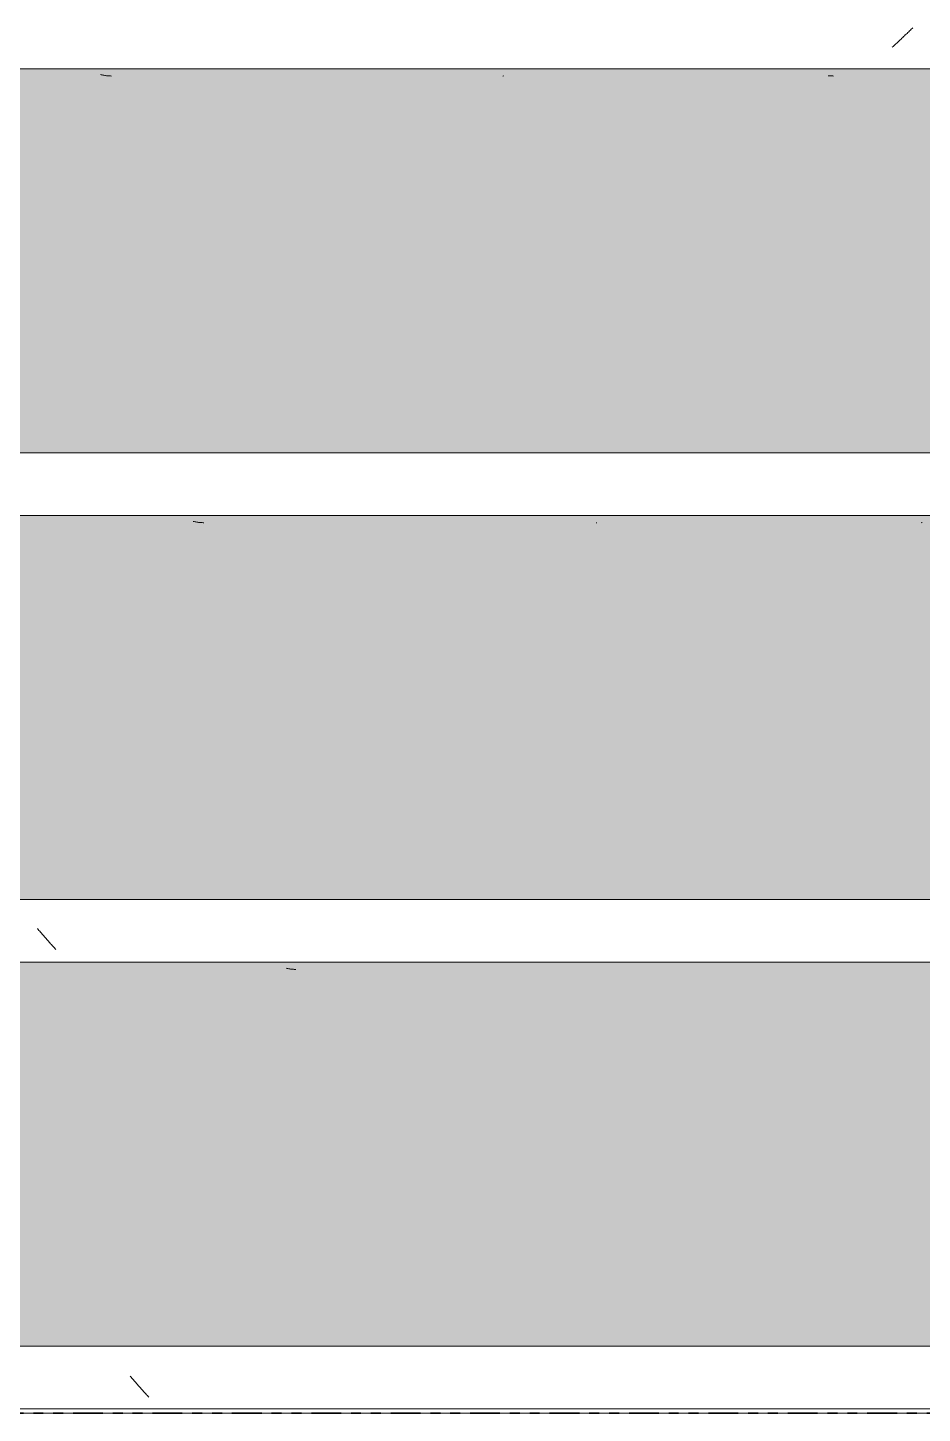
# Model space of a CAD drawing. Header units: millimetres. Extents: x -8482 to 130249, y -7482 to 93550.
# Drawn here: x 23682.7 to 23968.8, y -450 to -6.9 of the extents above; entities that cross this region are included whole.
import ezdxf

# ---------------------------------------------------------------- set-up
doc = ezdxf.new("R2010")
doc.units = ezdxf.units.MM
doc.linetypes.add('Double Dash 3_8_', pattern=[25.4, 9.525, -3.175, 3.175, -3.175, 3.175, -3.175])
for name, color, linetype, lineweight in [('Duong Ranh', 83, 'Double Dash 3_8_', 35), ('NET CAT', 3, 'Continuous', 5), ('NET THAY 1', 41, 'Continuous', 5), ('NET-THAY', 2, 'Continuous', 9)]:
    doc.layers.add(name, color=color, linetype=linetype, lineweight=lineweight)

# ---------------------------------------------------------------- blocks, each defined once
blk = doc.blocks.new('FP_93-MẶT ĐỨNG TRỤC A-Q')
at = {"layer": 'NET THAY 1', "color": 10}
for p, q in [((31404.78, -428.57), (22897.55, -428.57)), ((22897.55, -448.57), (31404.78, -448.57))]:
    blk.add_line(p, q, dxfattribs=at)
at = {"layer": 'NET THAY 1'}
for p, q in [((23715.75, -438.46), (23715.49, -438.17)), ((23716, -438.75), (23715.75, -438.46)), ((23716.26, -439.05), (23716, -438.75)), ((23716.51, -439.34), (23716.26, -439.05)), ((23716.77, -439.63), (23716.51, -439.34)), ((23717.02, -439.92), (23716.77, -439.63)), ((23717.27, -440.2), (23717.02, -439.92)), ((23717.52, -440.49), (23717.27, -440.2)), ((23717.77, -440.78), (23717.52, -440.49)), ((23718.02, -441.06), (23717.77, -440.78)), ((23718.27, -441.35), (23718.02, -441.06)), ((23718.52, -441.63), (23718.27, -441.35)), ((23718.76, -441.91), (23718.52, -441.63)), ((23719.01, -442.19), (23718.76, -441.91)), ((23719.25, -442.47), (23719.01, -442.19)), ((23719.5, -442.74), (23719.25, -442.47)), ((23719.74, -443.02), (23719.5, -442.74)), ((23719.98, -443.29), (23719.74, -443.02)), ((23720.23, -443.55), (23719.98, -443.29)), ((23720.47, -443.82), (23720.23, -443.55)), ((23720.71, -444.08), (23720.47, -443.82)), ((23720.95, -444.34), (23720.71, -444.08)), ((23721.19, -444.59), (23720.95, -444.34)), ((23721.43, -444.85), (23721.19, -444.59))]:
    blk.add_line(p, q, dxfattribs=at)
blk = doc.blocks.new('FP_94-MẶT ĐỨNG TRỤC A-Q')
at = {"layer": 'NET THAY 1', "color": 10}
for p, q in [((31375.06, -285.71), (22897.55, -285.71)), ((22897.55, -305.71), (31375.06, -305.71))]:
    blk.add_line(p, q, dxfattribs=at)
at = {"layer": 'NET THAY 1'}
for p, q in [((23686.02, -295.27), (23685.76, -294.98)), ((23686.27, -295.56), (23686.02, -295.27)), ((23686.53, -295.85), (23686.27, -295.56)), ((23686.78, -296.14), (23686.53, -295.85)), ((23687.04, -296.43), (23686.78, -296.14)), ((23687.29, -296.72), (23687.04, -296.43)), ((23687.54, -297.01), (23687.29, -296.72)), ((23687.79, -297.3), (23687.54, -297.01)), ((23688.05, -297.59), (23687.79, -297.3)), ((23688.3, -297.88), (23688.05, -297.59)), ((23688.54, -298.16), (23688.3, -297.88)), ((23688.79, -298.45), (23688.54, -298.16)), ((23689.04, -298.73), (23688.79, -298.45)), ((23689.29, -299.01), (23689.04, -298.73)), ((23689.53, -299.29), (23689.29, -299.01)), ((23689.78, -299.57), (23689.53, -299.29)), ((23690.02, -299.84), (23689.78, -299.57)), ((23690.27, -300.12), (23690.02, -299.84)), ((23690.51, -300.39), (23690.27, -300.12)), ((23690.75, -300.65), (23690.51, -300.39)), ((23690.99, -300.92), (23690.75, -300.65)), ((23691.23, -301.18), (23690.99, -300.92)), ((23691.47, -301.44), (23691.23, -301.18)), ((23691.71, -301.7), (23691.47, -301.44)), ((23765.64, -307.74), (23765.35, -307.68)), ((23765.92, -307.79), (23765.64, -307.74)), ((23766.21, -307.84), (23765.92, -307.79)), ((23766.5, -307.88), (23766.21, -307.84)), ((23766.78, -307.92), (23766.5, -307.88)), ((23767.07, -307.95), (23766.78, -307.92)), ((23767.35, -307.98), (23767.07, -307.95)), ((23767.64, -308), (23767.35, -307.98)), ((23767.92, -308.02), (23767.64, -308)), ((23768.21, -308.03), (23767.92, -308.02)), ((23768.49, -308.04), (23768.21, -308.03))]:
    blk.add_line(p, q, dxfattribs=at)
blk = doc.blocks.new('FP_95-MẶT ĐỨNG TRỤC A-Q')
at = {"layer": 'NET THAY 1', "color": 10}
for p, q in [((31345.33, -142.86), (22897.55, -142.86)), ((22897.55, -162.86), (31345.33, -162.86))]:
    blk.add_line(p, q, dxfattribs=at)
at = {"layer": 'NET THAY 1'}
for p, q in [((23735.93, -164.83), (23735.64, -164.77)), ((23736.21, -164.89), (23735.93, -164.83)), ((23736.49, -164.94), (23736.21, -164.89)), ((23736.77, -164.99), (23736.49, -164.94)), ((23737.06, -165.03), (23736.77, -164.99)), ((23737.34, -165.07), (23737.06, -165.03)), ((23737.62, -165.1), (23737.34, -165.07)), ((23737.9, -165.12), (23737.62, -165.1)), ((23738.18, -165.15), (23737.9, -165.12)), ((23738.47, -165.16), (23738.18, -165.15)), ((23738.75, -165.18), (23738.47, -165.16)), ((23739.03, -165.18), (23738.75, -165.18)), ((23864.68, -165.18), (23864.49, -165.18)), ((23968.63, -165.15), (23968.45, -165.18)), ((23968.81, -165.11), (23968.63, -165.15))]:
    blk.add_line(p, q, dxfattribs=at)
blk = doc.blocks.new('FP_96-MẶT ĐỨNG TRỤC A-Q')
at = {"layer": 'NET THAY 1'}
for p, q in [((23963.92, -8.68), (23963.65, -8.95)), ((23964.2, -8.42), (23963.92, -8.68)), ((23964.47, -8.16), (23964.2, -8.42)), ((23964.74, -7.91), (23964.47, -8.16)), ((23965.01, -7.65), (23964.74, -7.91)), ((23965.27, -7.39), (23965.01, -7.65)), ((23965.54, -7.14), (23965.27, -7.39)), ((23965.81, -6.88), (23965.54, -7.14)), ((23959.49, -12.85), (23959.21, -13.1)), ((23959.77, -12.59), (23959.49, -12.85)), ((23960.05, -12.34), (23959.77, -12.59)), ((23960.34, -12.08), (23960.05, -12.34)), ((23960.62, -11.82), (23960.34, -12.08)), ((23960.89, -11.56), (23960.62, -11.82)), ((23961.17, -11.3), (23960.89, -11.56)), ((23961.45, -11.04), (23961.17, -11.3)), ((23961.73, -10.78), (23961.45, -11.04)), ((23962.01, -10.52), (23961.73, -10.78)), ((23962.28, -10.25), (23962.01, -10.52)), ((23962.56, -9.99), (23962.28, -10.25)), ((23962.83, -9.73), (23962.56, -9.99)), ((23963.11, -9.47), (23962.83, -9.73)), ((23963.38, -9.21), (23963.11, -9.47)), ((23963.65, -8.95), (23963.38, -9.21)), ((23706.2, -21.94), (23705.93, -21.88)), ((23706.48, -22), (23706.2, -21.94)), ((23706.75, -22.05), (23706.48, -22)), ((23707.02, -22.1), (23706.75, -22.05)), ((23707.3, -22.14), (23707.02, -22.1)), ((23707.57, -22.18), (23707.3, -22.14)), ((23707.85, -22.22), (23707.57, -22.18)), ((23708.12, -22.25), (23707.85, -22.22)), ((23708.39, -22.27), (23708.12, -22.25)), ((23708.67, -22.29), (23708.39, -22.27)), ((23708.94, -22.31), (23708.67, -22.29)), ((23709.21, -22.32), (23708.94, -22.31)), ((23709.49, -22.33), (23709.21, -22.32)), ((23834.96, -22.32), (23834.69, -22.33)), ((23938.89, -22.29), (23938.7, -22.32)), ((23939.09, -22.23), (23938.89, -22.29)), ((23939.37, -22.26), (23939.09, -22.23)), ((23939.64, -22.29), (23939.37, -22.26)), ((23939.92, -22.3), (23939.64, -22.29)), ((23940.19, -22.32), (23939.92, -22.3)), ((23940.46, -22.33), (23940.19, -22.32))]:
    blk.add_line(p, q, dxfattribs=at)
at = {"layer": 'NET THAY 1', "color": 10}
blk.add_line((22897.55, -20), (31315.6, -20), dxfattribs=at)
blk = doc.blocks.new('ALC1807-ASCENT PLAZA-TANG 1_2_rvt-1-MẶT ĐỨNG TRỤC A-Q')
at = {"layer": 'NET THAY 1'}
h = blk.add_hatch(dxfattribs=at)
h.set_pattern_fill('FP_9', color=256, style=0, pattern_type=2)
h.set_pattern_definition([(50.201, (22070.99, -1000), (180.891, -15.9388), [18.994, -208.937]), (354.964, (22070.99, -1000), (34.9908, -191.057), [15.133, -166.459]), (100.379, (22086.06, -1001.33), (145.8982, 175.1182), [16.186, -178.049]), (30.177, (22070.99, -1000), (164.569, -77.289), [18.949, -208.436]), (334.843, (22070.99, -1000), (-32.0006, -191.5884), [15.151, -166.663]), (80.518, (22084.71, -1006.43), (196.5682, 114.3004), [16.187, -178.055]), (46.388, (22071, -949.2), (269.155, -42.042), [28.478, -313.258]), (96.589, (22093.42, -952.7), (235.719, 247.426), [24.283, -267.11]), (351.122, (22071, -949.2), (235.7205, 247.425), [22.702, -249.717]), (21.137, (22096.21, -961.9), (150.5388, -102.265), [18.932, -208.254]), (325.811, (22096.2, -961.9), (61.3624, 184.189), [15.166, -166.823]), (71.574, (22108.75, -970.42), (211.9016, 81.9222), [16.178, -177.963]), (37.697, (22070.99, -1000), (3.06716, 84.5549), [8.345, -156.525, 8.345, -161.076, -167.524]), (37.697, (22070.99, -1000), (3.06716, 84.5549), [-334.29, 8.345, -159.18]), (7.553, (22070.99, -1000), (66.3455, 100.1809), [8.324, -88.028, 8.324, -152.346, -63.688]), (7.553, (22070.99, -1000), (66.3455, 100.1809), [-257.02, 8.324, -55.364]), (327.315, (22059.74, -1000), (134.6288, -5.7283), [8.34, -54.84, 8.34, -188.781, -261.564]), (327.315, (22059.74, -1000), (134.6288, -5.7283), [-260.301, 8.34, -253.225]), (317.297, (21989.53, -1000), (147.0781, 25.4271), [8.35, -73.882, 8.35, -122.716, -185.971]), (317.297, (21989.53, -1000), (147.0781, 25.4271), [-213.297, 8.35, -177.621])])
h.paths.add_polyline_path([(31204.64, -142.86), (31314.41, -142.86), (31314.41, -20), (22897.55, -20), (22897.55, -142.86), (31087.83, -142.86)], flags=0)
h = blk.add_hatch(dxfattribs=at)
h.set_pattern_fill('FP_8', color=256, style=0, pattern_type=2)
h.set_pattern_definition([(50.201, (22100.72, -1000), (180.891, -15.9388), [18.994, -208.937]), (354.964, (22100.72, -1000), (34.9908, -191.057), [15.133, -166.459]), (100.379, (22115.8, -1001.33), (145.8982, 175.1182), [16.186, -178.049]), (30.177, (22100.72, -1000), (164.569, -77.289), [18.949, -208.436]), (334.843, (22100.72, -1000), (-32.0006, -191.5884), [15.151, -166.663]), (80.518, (22114.44, -1006.43), (196.5682, 114.3004), [16.187, -178.055]), (46.388, (22100.72, -949.2), (269.155, -42.042), [28.478, -313.258]), (96.589, (22123.15, -952.7), (235.719, 247.426), [24.283, -267.11]), (351.122, (22100.72, -949.2), (235.7205, 247.425), [22.702, -249.717]), (21.137, (22125.94, -961.9), (150.5388, -102.265), [18.932, -208.254]), (325.811, (22125.94, -961.9), (61.3624, 184.189), [15.166, -166.823]), (71.574, (22138.49, -970.42), (211.9016, 81.9222), [16.178, -177.963]), (37.697, (22100.72, -1000), (3.06716, 84.5549), [8.345, -156.525, 8.345, -161.076, -167.524]), (37.697, (22100.72, -1000), (3.06716, 84.5549), [-334.29, 8.345, -159.18]), (7.553, (22100.72, -1000), (66.3455, 100.1809), [8.324, -88.028, 8.324, -152.346, -63.688]), (7.553, (22100.72, -1000), (66.3455, 100.1809), [-257.02, 8.324, -55.364]), (327.315, (22089.474, -1000), (134.6288, -5.7283), [8.34, -54.84, 8.34, -188.781, -261.564]), (327.315, (22089.474, -1000), (134.6288, -5.7283), [-260.301, 8.34, -253.225]), (317.297, (22019.26, -1000), (147.0781, 25.4271), [8.35, -73.882, 8.35, -122.716, -185.971]), (317.297, (22019.26, -1000), (147.0781, 25.4271), [-213.297, 8.35, -177.621])])
h.paths.add_polyline_path([(31234.37, -285.71), (31344.14, -285.71), (31344.14, -162.86), (22897.55, -162.86), (22897.55, -285.71), (31087.83, -285.71)], flags=0)
h = blk.add_hatch(dxfattribs=at)
h.set_pattern_fill('FP_7', color=256, style=0, pattern_type=2)
h.set_pattern_definition([(50.201, (22130.45, -1000), (180.891, -15.9388), [18.994, -208.937]), (354.964, (22130.45, -1000), (34.9908, -191.057), [15.133, -166.459]), (100.379, (22145.53, -1001.33), (145.8982, 175.1182), [16.186, -178.049]), (30.177, (22130.45, -1000), (164.569, -77.289), [18.949, -208.436]), (334.843, (22130.45, -1000), (-32.0006, -191.5884), [15.151, -166.663]), (80.518, (22144.17, -1006.43), (196.5682, 114.3004), [16.187, -178.055]), (46.388, (22130.45, -949.2), (269.155, -42.042), [28.478, -313.258]), (96.589, (22152.88, -952.7), (235.719, 247.426), [24.283, -267.11]), (351.122, (22130.45, -949.2), (235.7205, 247.425), [22.702, -249.717]), (21.137, (22155.67, -961.9), (150.5388, -102.265), [18.932, -208.254]), (325.811, (22155.67, -961.9), (61.3624, 184.189), [15.166, -166.823]), (71.574, (22168.22, -970.42), (211.9016, 81.9222), [16.178, -177.963]), (37.697, (22130.454, -1000), (3.06716, 84.5549), [8.345, -156.525, 8.345, -161.076, -167.524]), (37.697, (22130.454, -1000), (3.06716, 84.5549), [-334.29, 8.345, -159.18]), (7.553, (22130.45, -1000), (66.3455, 100.1809), [8.324, -88.028, 8.324, -152.346, -63.688]), (7.553, (22130.45, -1000), (66.3455, 100.1809), [-257.02, 8.324, -55.364]), (327.315, (22119.206, -1000), (134.6288, -5.7283), [8.34, -54.84, 8.34, -188.781, -261.564]), (327.315, (22119.206, -1000), (134.6288, -5.7283), [-260.301, 8.34, -253.225]), (317.297, (22048.99, -1000), (147.0781, 25.4271), [8.35, -73.882, 8.35, -122.716, -185.971]), (317.297, (22048.99, -1000), (147.0781, 25.4271), [-213.297, 8.35, -177.621])])
h.paths.add_polyline_path([(27891.27, -428.57), (31373.87, -428.57), (31373.87, -305.71), (22897.55, -305.71), (22897.55, -428.57), (27624.89, -428.57)], flags=0)
at = {"layer": 'Duong Ranh', "color": 50}
blk.add_line((20725.4, -450), (24793.97, -450), dxfattribs=at)
at = {"layer": 'NET-THAY', "color": 7}
blk.add_line((-8381.59, -450), (51618.41, -450), dxfattribs=at)
at = {"layer": 'NET THAY 1', "color": 10}
for name in ['FP_96-MẶT ĐỨNG TRỤC A-Q', 'FP_95-MẶT ĐỨNG TRỤC A-Q', 'FP_94-MẶT ĐỨNG TRỤC A-Q', 'FP_93-MẶT ĐỨNG TRỤC A-Q']:
    blk.add_blockref(name, (0, 0), dxfattribs=at)

msp = doc.modelspace()

# ---------------------------------------------------------------- linework, layer by layer
at = {"layer": 'NET CAT'}
msp.add_lwpolyline([(-8381.59, -450), (51618.41, -450)], dxfattribs=at)

# ---------------------------------------------------------------- block references
at = {"lineweight": 5}
msp.add_blockref('ALC1807-ASCENT PLAZA-TANG 1_2_rvt-1-MẶT ĐỨNG TRỤC A-Q', (0, 0), dxfattribs=at)

doc.saveas('drawing.dxf')
